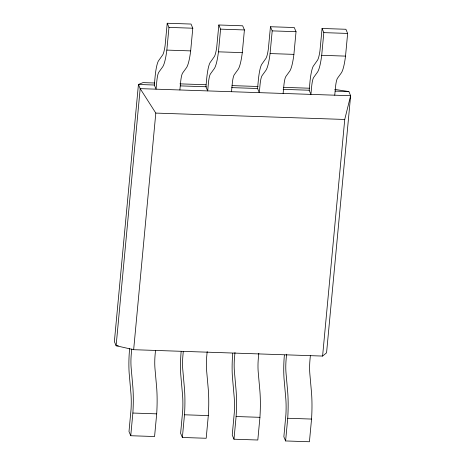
<?xml version="1.0" encoding="UTF-8"?>
<svg xmlns="http://www.w3.org/2000/svg" width="465" height="465" viewBox="0 0 465 465"><rect width="100%" height="100%" fill="white"/><g stroke="black" fill="none" stroke-linecap="round" stroke-linejoin="round"><path stroke-width="0.7" d="M181.141 351.639L180.984 353.516A27.139 4.499 -88.1 0 0 180.78 374.918L182.623 395.924A22.837 3.79 -88.1 0 1 182.687 410.926L180.618 433.31L182.367 437.466L206.187 438.268L208.314 415.588A34.927 5.795 -88.1 0 0 208.192 388.292L206.605 370.425A15.043 2.494 -88.1 0 1 206.733 356.364L207.187 351.552M232.762 353.377L232.599 355.26A27.139 4.499 -88.1 0 0 232.401 376.662L234.238 397.668A22.837 3.79 -88.1 0 1 234.308 412.67L232.238 435.054L233.982 439.21L257.808 440.012L259.935 417.326A34.927 5.795 -88.1 0 0 259.813 390.03L258.226 372.163A15.043 2.494 -88.1 0 1 258.354 358.102L258.807 353.29M284.382 355.115L284.22 356.998A27.139 4.499 -88.1 0 0 284.022 378.4L285.859 399.406A22.837 3.79 -88.1 0 1 285.923 414.408L283.859 436.792L285.603 440.948L309.428 441.75L311.55 419.064A34.927 5.795 -88.1 0 0 311.434 391.768L309.847 373.901A15.043 2.494 -88.1 0 1 309.975 359.846L310.364 355.719M129.654 348.483L129.363 351.778A27.139 4.499 -88.1 0 0 129.165 373.18L131.002 394.186A22.837 3.79 -88.1 0 1 131.066 409.188L128.997 431.572L130.746 435.728L154.572 436.53L156.693 413.85A34.927 5.795 -88.1 0 0 156.571 386.549L154.984 368.681A15.043 2.494 -88.1 0 1 155.118 354.626L155.502 350.5M167.22 23.25L168.964 27.406L166.842 50.092A34.927 5.795 -88.1 0 1 162.587 66.983L158.838 72.162A15.043 2.494 -88.1 0 0 156.769 81.608L156.066 89.17L154.316 85.014L155.229 75.394A27.139 4.499 -88.1 0 1 158.379 61.014L162.767 54.812A22.837 3.79 -88.1 0 0 165.104 45.529L167.22 23.25L191.039 24.052L192.789 28.208L190.667 50.894A34.927 5.795 -88.1 0 1 186.413 67.785L182.664 72.964A15.043 2.494 -88.1 0 0 180.594 82.41L179.891 89.972M131.74 349.012L131.293 353.824A15.043 2.494 -88.1 0 0 131.159 367.879L132.752 385.747A34.927 5.795 -88.1 0 1 132.868 413.042L130.746 435.728M334.753 89.414L348.884 91.57L350.627 95.726L326.564 352.819L322.594 356.068L133.653 349.697L155.804 113.088L140.18 88.635L138.436 84.479L142.993 82.613L154.572 83.003M183.297 351.435L182.914 355.562A15.043 2.494 -88.1 0 0 182.78 369.617L184.367 387.485A34.927 5.795 -88.1 0 1 184.489 414.786L182.367 437.466M218.835 24.988L216.725 47.267A22.837 3.79 -88.1 0 1 214.388 56.55L210 62.752A27.139 4.499 -88.1 0 0 206.849 77.132L205.937 86.752L207.681 90.908L208.39 83.345A15.043 2.494 -88.1 0 1 210.459 73.9L214.208 68.721A34.927 5.795 -88.1 0 0 218.463 51.83L220.584 29.144L218.835 24.988L242.66 25.79L244.41 29.946L242.288 52.632A34.927 5.795 -88.1 0 1 238.028 69.523L234.284 74.702A15.043 2.494 -88.1 0 0 232.215 84.148L231.506 91.71M234.982 352.487L234.529 357.3A15.043 2.494 -88.1 0 0 234.401 371.361L235.988 389.228A34.927 5.795 -88.1 0 1 236.11 416.524L233.982 439.21M270.456 26.732L268.346 49.005A22.837 3.79 -88.1 0 1 266.003 58.288L261.621 64.496A27.139 4.499 -88.1 0 0 258.47 78.876L257.558 88.49L259.301 92.645L260.011 85.083A15.043 2.494 -88.1 0 1 262.08 75.638L265.823 70.459A34.927 5.795 -88.1 0 0 270.078 53.568L272.205 30.882L270.456 26.732L294.281 27.534L296.031 31.69L293.903 54.37A34.927 5.795 -88.1 0 1 289.649 71.261L285.905 76.446A15.043 2.494 -88.1 0 0 283.836 85.891L283.127 93.448M322.076 28.47L323.826 32.626L321.699 55.306A34.927 5.795 -88.1 0 1 317.444 72.197L313.701 77.382A15.043 2.494 -88.1 0 0 311.631 86.827L310.922 94.389L309.178 90.233L310.091 80.614A27.139 4.499 -88.1 0 1 313.241 66.233L317.624 60.026A22.837 3.79 -88.1 0 0 319.967 50.743L322.076 28.47L345.902 29.272L347.646 33.428L345.524 56.114A34.927 5.795 -88.1 0 1 341.269 72.999L337.526 78.184A15.043 2.494 -88.1 0 0 335.457 87.629L334.748 95.191M286.603 354.231L286.149 359.038A15.043 2.494 -88.1 0 0 286.022 373.099L287.608 390.966A34.927 5.795 -88.1 0 1 287.725 418.262L285.603 440.948M322.594 356.068L344.739 119.459L350.627 95.726L140.18 88.635L116.116 345.728L133.653 349.697M168.964 27.406L192.789 28.208M220.584 29.144L244.41 29.946M272.205 30.882L296.031 31.69M323.826 32.626L347.646 33.428M166.842 50.092L190.667 50.894M218.463 51.83L242.288 52.632M270.078 53.568L293.903 54.37M321.699 55.306L345.524 56.114M179.909 83.857L205.972 84.735M232.029 85.612L258.092 86.49M283.429 87.344L309.487 88.222M154.351 85.014L138.436 84.479L114.373 341.572L116.116 345.728L118.296 345.797M180.397 85.891L206.443 86.769M231.762 87.623L257.808 88.501M283.133 89.356L309.178 90.233M335.166 91.105L348.884 91.57M155.804 113.088L344.739 119.459M132.868 413.042L156.693 413.85M184.489 414.786L208.314 415.588M236.11 416.524L259.935 417.326M287.725 418.262L311.55 419.064"/></g></svg>
